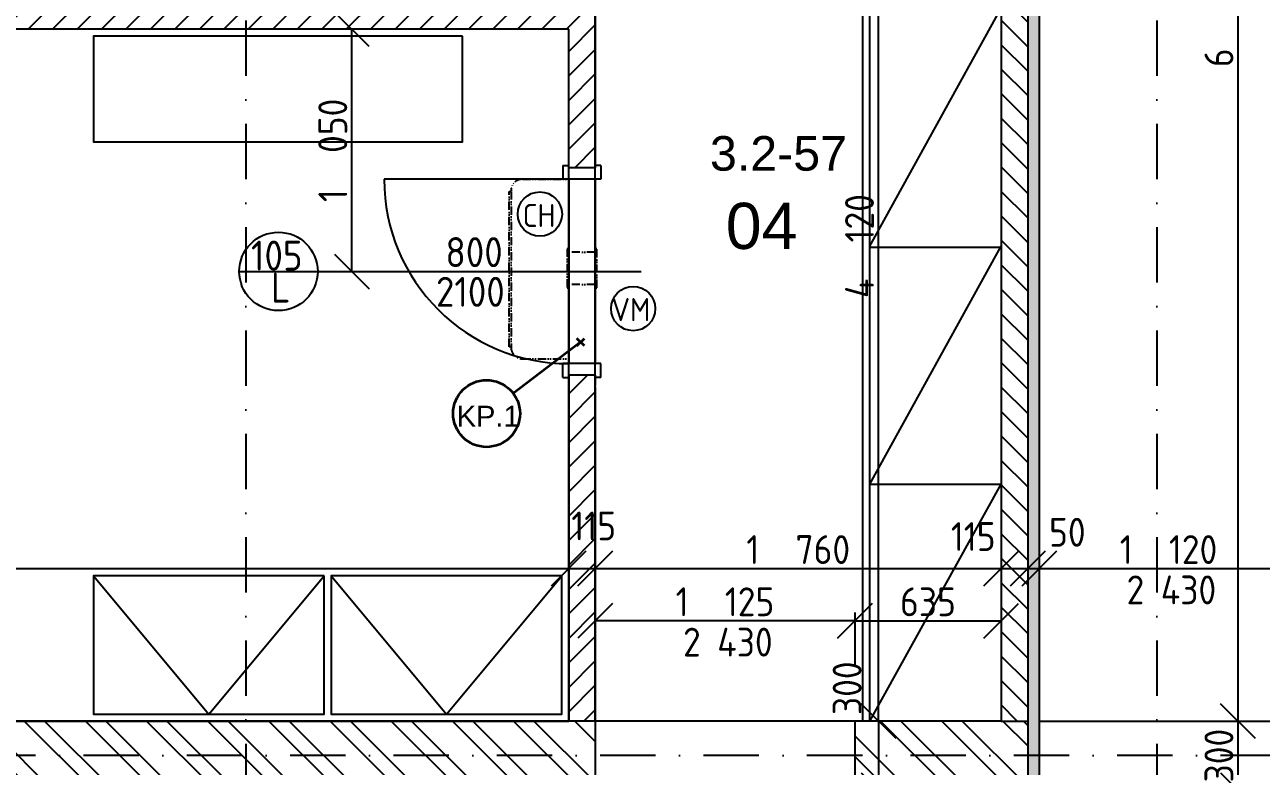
# Model space of a CAD drawing. Extents: x 4511820 to 5180432, y -1526536 to -944957.
# Drawn here: x 4984478 to 4989838, y -1149590 to -1146374 of the extents above; entities that cross this region are included whole.
import ezdxf

# ---------------------------------------------------------------- set-up
doc = ezdxf.new("R2010")
doc.units = 0
doc.header["$MEASUREMENT"] = 0
doc.linetypes.add('ACAD_ISO12W100', pattern=[22, 12, -3, 0.5, -3, 0.5, -3])
doc.linetypes.add('BODKOCIARKOVANA_3', pattern=[5.6, 3, -1.3, 0, -1.3])
doc.layers.get('0').update_dxf_attribs({"linetype": 'CONTINUOUS'})
doc.layers.get('Defpoints').update_dxf_attribs({"color": 61, "linetype": 'CONTINUOUS'})
for name, color, linetype in [('DVERE', 45, 'CONTINUOUS'), ('KÓTY', 4, 'CONTINUOUS'), ('MÚRY', 1, 'CONTINUOUS'), ('osi', 253, 'CONTINUOUS'), ('Plochy', 41, 'CONTINUOUS'), ('POPIS', 7, 'CONTINUOUS'), ('TENKÁ', 7, 'CONTINUOUS'), ('ZARIADENIE', 47, 'CONTINUOUS'), ('ZZ-chladenie', 133, 'CONTINUOUS'), ('zz-vetr', 52, 'CONTINUOUS'), ('ŠRAFY', 82, 'CONTINUOUS')]:
    doc.layers.add(name, color=color, linetype=linetype)
doc.layers.add('preklady', color=74, linetype='CONTINUOUS', lineweight=35)
doc.styles.add('ARIAL', font='arial.ttf')
doc.styles.add('STYLE1', font='isocp.shx')
doc.dimstyles.new('STANDARD-50', dxfattribs={"dimtxt": 125, "dimasz": 150, "dimexe": 10, "dimexo": 200, "dimgap": 20, "dimtad": 1, "dimdsep": 46, "dimlunit": 6, "dimtxsty": 'STYLE1', "dimblk1": 'OBLIQUE', "dimblk2": 'OBLIQUE', "dimsah": 1, "dimcen": 2.5, "dimse1": 1, "dimse2": 1, "dimadec": 0, "dimazin": 0, "dimtfac": 1, "dimtmove": 1, "dimatfit": 3, "dimldrblk": 'OBLIQUE', "dimfxl": 1, "dimtolj": 1, "dimtzin": 0, "dimarcsym": 0})
pattern_1 = [(45, (515270.5, 303822), (-53.0330086, 53.0330086), [])]
pattern_2 = [(135, (515810.9, 44482.1), (-132.5825215, -132.5825215), []), (135, (515810.9, 44570.48), (-132.5825215, -132.5825215), [])]

# ---------------------------------------------------------------- blocks, each defined once
blk = doc.blocks.new('SKRINA')
at = {"layer": 'ZARIADENIE'}
for p, q in [((4449069, -1324645.2), (4448469, -1324145.2)), ((4448469, -1325145.2), (4449069, -1324645.2))]:
    blk.add_line(p, q, dxfattribs=at)
blk.add_lwpolyline([(4448469, -1324145.2), (4448469, -1325145.2), (4449069, -1325145.2), (4449069, -1324145.2)], close=True, dxfattribs=at)
blk = doc.blocks.new('_OBLIQUE')
at = {"color": 0, "linetype": 'ByBlock'}
blk.add_line((-0.5, -0.5), (0.5, 0.5), dxfattribs=at)
blk = doc.blocks.new('*D18515')
at = {"layer": 'Defpoints', "color": 0}
for p in [(4986836, -1148733), (4980951, -1149394.2), (4986836, -1149394.2)]:
    blk.add_point(p, dxfattribs=at)
at = {"layer": 'KÓTY', "color": 0, "lineweight": -2}
blk.add_line((4980951, -1148733), (4986836, -1148733), dxfattribs=at)
at = {"layer": 'KÓTY', "color": 0, "linetype": 'ByBlock', "lineweight": -2, "xscale": 150, "yscale": 150, "zscale": 150, "rotation": 180}
blk.add_blockref('_OBLIQUE', (4980951, -1148733), dxfattribs=at)
at = {"layer": 'KÓTY', "color": 0, "linetype": 'ByBlock', "lineweight": -2, "xscale": 150, "yscale": 150, "zscale": 150}
blk.add_blockref('_OBLIQUE', (4986836, -1148733), dxfattribs=at)
at = {"layer": 'KÓTY', "color": 0, "insert": (4983893.5, -1148650.5), "char_height": 125, "attachment_point": 5, "style": 'STYLE1'}
blk.add_mtext('\\A1;5ﾠ885', dxfattribs=at)
blk = doc.blocks.new('*D18516')
at = {"layer": 'Defpoints', "color": 0}
for p in [(4985748, -1146394.2), (4985896, -1146394.2), (4985748, -1147444.2)]:
    blk.add_point(p, dxfattribs=at)
at = {"layer": 'KÓTY', "color": 0, "lineweight": -2}
blk.add_line((4985896, -1147444.2), (4985896, -1146394.2), dxfattribs=at)
at = {"layer": 'KÓTY', "color": 0, "linetype": 'ByBlock', "lineweight": -2, "xscale": 150, "yscale": 150, "zscale": 150}
for p, rotation in [((4985896, -1146394.2), 90), ((4985896, -1147444.2), 270)]:
    blk.add_blockref('_OBLIQUE', p, dxfattribs=dict(at, rotation=rotation))
at = {"layer": 'KÓTY', "color": 0, "insert": (4985813.5, -1146919.2), "char_height": 125, "attachment_point": 5, "rotation": 90, "style": 'STYLE1'}
blk.add_mtext('\\A1;1ﾠ050', dxfattribs=at)
blk = doc.blocks.new('*D18517')
at = {"layer": 'Defpoints', "color": 0}
for p in [(4986836, -1148733), (4986951, -1148733), (4986951, -1148733)]:
    blk.add_point(p, dxfattribs=at)
at = {"layer": 'KÓTY', "color": 0, "lineweight": -2}
blk.add_line((4986836, -1148733), (4986951, -1148733), dxfattribs=at)
at = {"layer": 'KÓTY', "color": 0, "linetype": 'ByBlock', "lineweight": -2, "xscale": 150, "yscale": 150, "zscale": 150, "rotation": 180}
blk.add_blockref('_OBLIQUE', (4986836, -1148733), dxfattribs=at)
at = {"layer": 'KÓTY', "color": 0, "linetype": 'ByBlock', "lineweight": -2, "xscale": 150, "yscale": 150, "zscale": 150}
blk.add_blockref('_OBLIQUE', (4986951, -1148733), dxfattribs=at)
at = {"layer": 'KÓTY', "color": 0, "insert": (4986944.3, -1148548), "char_height": 125, "attachment_point": 5, "style": 'STYLE1'}
blk.add_mtext('\\A1;115', dxfattribs=at)
blk = doc.blocks.new('*D18518')
at = {"layer": 'Defpoints', "color": 0}
for p in [(4986951, -1148733), (4988711, -1148733), (4988711, -1149394.2)]:
    blk.add_point(p, dxfattribs=at)
at = {"layer": 'KÓTY', "color": 0, "lineweight": -2}
blk.add_line((4986951, -1148733), (4988711, -1148733), dxfattribs=at)
at = {"layer": 'KÓTY', "color": 0, "linetype": 'ByBlock', "lineweight": -2, "xscale": 150, "yscale": 150, "zscale": 150, "rotation": 180}
blk.add_blockref('_OBLIQUE', (4986951, -1148733), dxfattribs=at)
at = {"layer": 'KÓTY', "color": 0, "linetype": 'ByBlock', "lineweight": -2, "xscale": 150, "yscale": 150, "zscale": 150}
blk.add_blockref('_OBLIQUE', (4988711, -1148733), dxfattribs=at)
at = {"layer": 'KÓTY', "color": 0, "insert": (4987831, -1148650.5), "char_height": 125, "attachment_point": 5, "style": 'STYLE1'}
blk.add_mtext('\\A1;1ﾠ760', dxfattribs=at)
blk = doc.blocks.new('*D18519')
at = {"layer": 'Defpoints', "color": 0}
for p in [(4988826, -1148733), (4988711, -1149394.2), (4988826, -1149394.2)]:
    blk.add_point(p, dxfattribs=at)
at = {"layer": 'KÓTY', "color": 0, "lineweight": -2}
blk.add_line((4988711, -1148733), (4988826, -1148733), dxfattribs=at)
at = {"layer": 'KÓTY', "color": 0, "linetype": 'ByBlock', "lineweight": -2, "xscale": 150, "yscale": 150, "zscale": 150, "rotation": 180}
blk.add_blockref('_OBLIQUE', (4988711, -1148733), dxfattribs=at)
at = {"layer": 'KÓTY', "color": 0, "linetype": 'ByBlock', "lineweight": -2, "xscale": 150, "yscale": 150, "zscale": 150}
blk.add_blockref('_OBLIQUE', (4988826, -1148733), dxfattribs=at)
at = {"layer": 'KÓTY', "color": 0, "insert": (4988589.5, -1148594), "char_height": 125, "attachment_point": 5, "style": 'STYLE1'}
blk.add_mtext('\\A1;115', dxfattribs=at)
blk = doc.blocks.new('*D18520')
at = {"layer": 'Defpoints', "color": 0}
for p in [(4988876, -1148733), (4988826, -1149394.2), (4988876, -1149394.2)]:
    blk.add_point(p, dxfattribs=at)
at = {"layer": 'KÓTY', "color": 0, "lineweight": -2}
blk.add_line((4988826, -1148733), (4988876, -1148733), dxfattribs=at)
at = {"layer": 'KÓTY', "color": 0, "linetype": 'ByBlock', "lineweight": -2, "xscale": 150, "yscale": 150, "zscale": 150, "rotation": 180}
blk.add_blockref('_OBLIQUE', (4988826, -1148733), dxfattribs=at)
at = {"layer": 'KÓTY', "color": 0, "linetype": 'ByBlock', "lineweight": -2, "xscale": 150, "yscale": 150, "zscale": 150}
blk.add_blockref('_OBLIQUE', (4988876, -1148733), dxfattribs=at)
at = {"layer": 'KÓTY', "color": 0, "insert": (4988997.5, -1148575.5), "char_height": 125, "attachment_point": 5, "style": 'STYLE1'}
blk.add_mtext('\\A1;50', dxfattribs=at)
blk = doc.blocks.new('*D18521')
at = {"layer": 'Defpoints', "color": 0}
for p in [(4989996, -1148733), (4988876, -1149394.2), (4989996, -1149394.2)]:
    blk.add_point(p, dxfattribs=at)
at = {"layer": 'KÓTY', "color": 0, "lineweight": -2}
blk.add_line((4988876, -1148733), (4989996, -1148733), dxfattribs=at)
at = {"layer": 'KÓTY', "color": 0, "linetype": 'ByBlock', "lineweight": -2, "xscale": 150, "yscale": 150, "zscale": 150, "rotation": 180}
blk.add_blockref('_OBLIQUE', (4988876, -1148733), dxfattribs=at)
at = {"layer": 'KÓTY', "color": 0, "linetype": 'ByBlock', "lineweight": -2, "xscale": 150, "yscale": 150, "zscale": 150}
blk.add_blockref('_OBLIQUE', (4989996, -1148733), dxfattribs=at)
at = {"layer": 'KÓTY', "color": 0, "insert": (4989436, -1148650.5), "char_height": 125, "attachment_point": 5, "style": 'STYLE1'}
blk.add_mtext('\\A1;1ﾠ120', dxfattribs=at)
blk = doc.blocks.new('*D18527')
at = {"layer": 'Defpoints', "color": 0}
for p in [(4988876, -1143274.2), (4988876, -1149394.2), (4989737, -1149394.2)]:
    blk.add_point(p, dxfattribs=at)
at = {"layer": 'KÓTY', "color": 0, "lineweight": -2}
blk.add_line((4989737, -1143274.2), (4989737, -1149394.2), dxfattribs=at)
at = {"layer": 'KÓTY', "color": 0, "linetype": 'ByBlock', "lineweight": -2, "xscale": 150, "yscale": 150, "zscale": 150}
for p, rotation in [((4989737, -1143274.2), 90), ((4989737, -1149394.2), 270)]:
    blk.add_blockref('_OBLIQUE', p, dxfattribs=dict(at, rotation=rotation))
at = {"layer": 'KÓTY', "color": 0, "insert": (4989654.5, -1146334.2), "char_height": 125, "attachment_point": 5, "rotation": 90, "style": 'STYLE1'}
blk.add_mtext('\\A1;6ﾠ120', dxfattribs=at)
blk = doc.blocks.new('*D18528')
at = {"layer": 'Defpoints', "color": 0}
for p in [(4989996, -1149394.2), (4989737, -1149694.2), (4989996, -1149694.2)]:
    blk.add_point(p, dxfattribs=at)
at = {"layer": 'KÓTY', "color": 0, "lineweight": -2}
blk.add_line((4989737, -1149394.2), (4989737, -1149694.2), dxfattribs=at)
at = {"layer": 'KÓTY', "color": 0, "linetype": 'ByBlock', "lineweight": -2, "xscale": 150, "yscale": 150, "zscale": 150}
for p, rotation in [((4989737, -1149394.2), 90), ((4989737, -1149694.2), 270)]:
    blk.add_blockref('_OBLIQUE', p, dxfattribs=dict(at, rotation=rotation))
at = {"layer": 'KÓTY', "color": 0, "insert": (4989654.5, -1149544.2), "char_height": 125, "attachment_point": 5, "rotation": 90, "style": 'STYLE1'}
blk.add_mtext('\\A1;300', dxfattribs=at)
blk = doc.blocks.new('*D18537')
at = {"layer": 'Defpoints', "color": 0}
for p in [(4986951, -1148729.7), (4988076, -1148729.7), (4986951, -1148959.5)]:
    blk.add_point(p, dxfattribs=at)
at = {"layer": 'KÓTY', "color": 0, "lineweight": -2}
blk.add_line((4988076, -1148959.5), (4986951, -1148959.5), dxfattribs=at)
at = {"layer": 'KÓTY', "color": 0, "linetype": 'ByBlock', "lineweight": -2, "xscale": 150, "yscale": 150, "zscale": 150, "rotation": 180}
blk.add_blockref('_OBLIQUE', (4986951, -1148959.5), dxfattribs=at)
at = {"layer": 'KÓTY', "color": 0, "linetype": 'ByBlock', "lineweight": -2, "xscale": 150, "yscale": 150, "zscale": 150}
blk.add_blockref('_OBLIQUE', (4988076, -1148959.5), dxfattribs=at)
at = {"layer": 'KÓTY', "color": 0, "insert": (4987513.5, -1148877), "char_height": 125, "attachment_point": 5, "style": 'STYLE1'}
blk.add_mtext('\\A1;1ﾠ125', dxfattribs=at)
blk = doc.blocks.new('*D18564')
at = {"layer": 'Defpoints', "color": 0}
for p in [(4988179, -1145274.2), (4988522.5, -1145274.2), (4988580, -1149394.2)]:
    blk.add_point(p, dxfattribs=at)
at = {"layer": 'KÓTY', "color": 0, "lineweight": -2}
blk.add_line((4988179, -1149394.2), (4988179, -1145274.2), dxfattribs=at)
at = {"layer": 'KÓTY', "color": 0, "linetype": 'ByBlock', "lineweight": -2, "xscale": 150, "yscale": 150, "zscale": 150}
for p, rotation in [((4988179, -1145274.2), 90), ((4988179, -1149394.2), 270)]:
    blk.add_blockref('_OBLIQUE', p, dxfattribs=dict(at, rotation=rotation))
at = {"layer": 'KÓTY', "color": 0, "insert": (4988096.5, -1147334.2), "char_height": 125, "attachment_point": 5, "rotation": 90, "style": 'STYLE1'}
blk.add_mtext('\\A1;4ﾠ120', dxfattribs=at)
blk = doc.blocks.new('*D18572')
at = {"layer": 'Defpoints', "color": 0}
for p in [(4987887.5, -1149394.2), (4987887.5, -1149694.2), (4988179, -1149694.2)]:
    blk.add_point(p, dxfattribs=at)
at = {"layer": 'KÓTY', "color": 0, "lineweight": -2}
blk.add_line((4988179, -1149394.2), (4988179, -1149694.2), dxfattribs=at)
at = {"layer": 'KÓTY', "color": 0, "linetype": 'ByBlock', "lineweight": -2, "xscale": 150, "yscale": 150, "zscale": 150}
for p, rotation in [((4988179, -1149394.2), 90), ((4988179, -1149694.2), 270)]:
    blk.add_blockref('_OBLIQUE', p, dxfattribs=dict(at, rotation=rotation))
at = {"layer": 'KÓTY', "color": 0, "insert": (4988043, -1149252), "char_height": 125, "attachment_point": 5, "rotation": 90, "style": 'STYLE1'}
blk.add_mtext('\\A1;300', dxfattribs=at)
blk = doc.blocks.new('chlj3')
at = {"layer": 'ZZ-chladenie', "linetype": 'ACAD_ISO12W100', "ltscale": 3}
for p, q in [((5005195.8, -1151691.8), (5005395.8, -1151691.8)), ((5005195.8, -1152470.8), (5005395.8, -1152470.8))]:
    blk.add_line(p, q, dxfattribs=at)
blk.add_lwpolyline([(5005145.8, -1152419.2), (5005138.4, -1152419.2), (5005138.4, -1151744.5), (5005145.8, -1151744.5)], close=True, dxfattribs=at)
for centre, start, end in [((5005195.8, -1151741.8), 90, 180), ((5005195.8, -1152420.8), 180, 270)]:
    blk.add_arc(centre, 50, start, end, dxfattribs=at)
blk = doc.blocks.new('*D21986')
at = {"layer": 'Defpoints', "color": 0}
for p in [(4988711, -1148959.5), (4988076, -1149394.2), (4988711, -1149394.2)]:
    blk.add_point(p, dxfattribs=at)
at = {"layer": 'KÓTY', "color": 0, "lineweight": -2}
blk.add_line((4988076, -1148959.5), (4988711, -1148959.5), dxfattribs=at)
at = {"layer": 'KÓTY', "color": 0, "linetype": 'ByBlock', "lineweight": -2, "xscale": 150, "yscale": 150, "zscale": 150, "rotation": 180}
blk.add_blockref('_OBLIQUE', (4988076, -1148959.5), dxfattribs=at)
at = {"layer": 'KÓTY', "color": 0, "linetype": 'ByBlock', "lineweight": -2, "xscale": 150, "yscale": 150, "zscale": 150}
blk.add_blockref('_OBLIQUE', (4988711, -1148959.5), dxfattribs=at)
at = {"layer": 'KÓTY', "color": 0, "insert": (4988393.5, -1148877), "char_height": 125, "attachment_point": 5, "style": 'STYLE1'}
blk.add_mtext('\\A1;635', dxfattribs=at)

msp = doc.modelspace()

# ---------------------------------------------------------------- hatches: boundary and pattern name
at = {"layer": 'ŠRAFY'}
h = msp.add_hatch(dxfattribs=at)
h.set_pattern_fill('DOTS', color=256, scale=250, angle=90)
h.set_pattern_definition([(90, (-71441.844, -23850), (-15.625, 7.8125), [0, -15.625])])
h.paths.add_polyline_path([(4988876, -1151249.191), (4988876, -1149694.191), (4988876, -1149394.191), (4988876, -1143274.191), (4988876, -1142974.191), (4988826, -1142974.191), (4988826, -1143274.191), (4988826, -1149394.191), (4988826, -1149694.191), (4988826, -1151299.191)])
at = {"layer": 'ŠRAFY', "ltscale": 0.25}
h = msp.add_hatch(dxfattribs=at)
h.set_pattern_fill('ANSI31', color=256, scale=600, angle=90, style=0)
h.set_pattern_definition([(135, (-2976355.03, 198812.926), (-53.0330086, -53.0330086), [])])
h.paths.add_polyline_path([(4988826, -1149394.191), (4988826, -1143274.191), (4988711, -1143274.191), (4988711, -1145159.191), (4988711, -1145274.191), (4988711, -1149394.191)])
h = msp.add_hatch(dxfattribs=at)
h.set_pattern_fill('ANSI31', color=256, scale=600, style=0)
h.set_pattern_definition(pattern_1)
h.paths.add_polyline_path([(4980951, -1146394.191), (4986836, -1146394.191), (4986836, -1146994.191), (4986951, -1146994.191), (4986951, -1146279.191), (4986201, -1146279.191), (4986201, -1146229.191), (4986086, -1146229.191), (4986086, -1146279.191), (4980951, -1146279.191)])
h = msp.add_hatch(dxfattribs=at)
h.set_pattern_fill('ANSI31', color=256, scale=600, style=0)
h.set_pattern_definition(pattern_1)
h.paths.add_polyline_path([(4986951, -1147894.191), (4986836, -1147894.191), (4986836, -1147904.191), (4986836, -1149394.191), (4986951, -1149394.191), (4986951, -1147939.191), (4986951, -1147904.191)])
at = {"layer": 'ŠRAFY'}
h = msp.add_hatch(dxfattribs=at)
h.set_pattern_fill('ANSI32', color=256, scale=500, angle=90)
h.set_pattern_definition(pattern_2)
h.paths.add_polyline_path([(4986836, -1149394.191), (4980951, -1149394.191), (4980951, -1149694.191), (4986951, -1149694.191), (4986951, -1149394.191)])
h = msp.add_hatch(dxfattribs=at)
h.set_pattern_fill('ANSI32', color=256, scale=500, angle=90)
h.set_pattern_definition(pattern_2)
h.paths.add_polyline_path([(4988826, -1149394.191), (4988711, -1149394.191), (4988076, -1149394.191), (4988076, -1149694.191), (4988711, -1149694.191), (4988826, -1149694.191)])

# ---------------------------------------------------------------- linework, layer by layer
at = {"layer": 'DVERE', "ltscale": 0.25}
for p, q in [((4986811, -1146984.191), (4986811, -1147044.191)), ((4986811, -1146984.191), (4986836, -1146984.191)), ((4986976, -1146984.191), (4986951, -1146984.191)), ((4986976, -1146984.191), (4986976, -1147044.191)), ((4986836, -1147044.191), (4986036, -1147044.191)), ((4986976, -1147044.191), (4986811, -1147044.191)), ((4986836, -1147044.191), (4986836, -1147844.191)), ((4986951, -1147044.191), (4986951, -1147844.191)), ((4985408, -1147444.191), (4985748, -1147444.191)), ((4985748, -1147444.191), (4987150.656, -1147444.191)), ((4986811, -1147904.191), (4986811, -1147844.191)), ((4986976, -1147844.191), (4986811, -1147844.191)), ((4986976, -1147904.191), (4986976, -1147844.191)), ((4986811, -1147904.191), (4986836, -1147904.191)), ((4986976, -1147904.191), (4986951, -1147904.191))]:
    msp.add_line(p, q, dxfattribs=at)
msp.add_circle((4985578, -1147444.191), 170, dxfattribs=at)
msp.add_arc((4986836, -1147044.191), 800, 180, 270, dxfattribs=at)
at = {"layer": 'KÓTY'}
msp.add_line((4988076, -1148923.191), (4988076, -1149153), dxfattribs=at)
at = {"layer": 'MÚRY'}
for p, q in [((4988876, -1142974.191), (4988876, -1151249.191)), ((4988711, -1145274.191), (4988711, -1149394.191)), ((4986836, -1146394.191), (4980951, -1146394.191)), ((4986836, -1147894.191), (4986836, -1149394.191)), ((4986951, -1147944.191), (4986951, -1149694.191)), ((4986836, -1149394.191), (4980951, -1149394.191)), ((4988711, -1149394.191), (4988076, -1149394.191)), ((4988076, -1149394.191), (4988076, -1149694.191))]:
    msp.add_line(p, q, dxfattribs=at)
at = {"layer": 'MÚRY', "ltscale": 0.25}
for p, q in [((4986951, -1146279.191), (4986951, -1146994.191)), ((4986836, -1146994.191), (4986836, -1146394.191)), ((4986951, -1146994.191), (4986836, -1146994.191)), ((4986951, -1147894.191), (4986836, -1147894.191)), ((4986951, -1147894.191), (4986951, -1147939.191))]:
    msp.add_line(p, q, dxfattribs=at)
at = {"layer": 'osi', "linetype": 'BODKOCIARKOVANA_3', "ltscale": 80}
for p, q in [((4985436, -1134257), (4985436, -1171774.191)), ((4989386, -1134257), (4989386, -1171774.191)), ((5041881, -1149544.191), (4978211, -1149544.191))]:
    msp.add_line(p, q, dxfattribs=at)
at = {"layer": 'Plochy'}
for points in [[(4990591, -1143274.191), (4988876, -1143274.191), (4988876, -1149394.191), (4990591, -1149394.191)], [(4986951, -1149394.191), (4986951, -1146279.191), (4986201, -1146279.191), (4986201, -1145274.191), (4988711, -1145274.191), (4988711, -1149394.191)], [(4986836, -1146394.191), (4980951, -1146394.191), (4980951, -1149394.191), (4986836, -1149394.191)]]:
    msp.add_lwpolyline(points, close=True, dxfattribs=at)
at = {"layer": 'preklady'}
for p, q in [((4986887.5, -1147751), (4986595.445, -1147972.956)), ((4986870.882, -1147767.616), (4986904.116, -1147734.382)), ((4986904.117, -1147767.617), (4986870.883, -1147734.383))]:
    msp.add_line(p, q, dxfattribs=at)
at = {"layer": 'preklady', "ltscale": 0.25}
msp.add_circle((4986480, -1148060.691), 145, dxfattribs=at)
at = {"layer": 'TENKÁ'}
for p, q in [((4988826, -1142974.191), (4988826, -1151299.191)), ((4986951, -1149394.191), (4986836, -1149394.191)), ((4988711, -1149394.191), (4988826, -1149394.191))]:
    msp.add_line(p, q, dxfattribs=at)
at = {"layer": 'TENKÁ', "linetype": 'ACAD_ISO12W100', "ltscale": 10}
for p, q in [((4988076, -1149394.191), (4986951, -1149394.191)), ((4988876, -1149394.191), (4989996, -1149394.191))]:
    msp.add_line(p, q, dxfattribs=at)
at = {"layer": 'ZARIADENIE'}
for p, q in [((4988111, -1149394.191), (4988111, -1145284.191)), ((4988141, -1149394.191), (4988141, -1145284.191)), ((4988141, -1147334.191), (4988711, -1146301.691)), ((4988141, -1148366.691), (4988711, -1147334.191)), ((4988141, -1147339.191), (4988711, -1147339.191)), ((4988141, -1148366.691), (4988711, -1148366.691)), ((4988141, -1149394.191), (4988711, -1148366.691))]:
    msp.add_line(p, q, dxfattribs=at)
at = {"layer": 'ZARIADENIE', "color": 45, "ltscale": 0.25}
msp.add_lwpolyline([(4986376, -1146424.191), (4984776, -1146424.191), (4984776, -1146881.959), (4986376, -1146881.959)], close=True, dxfattribs=at)
at = {"layer": 'ZZ-chladenie'}
msp.add_circle((4986711.11, -1147195.243), 96, dxfattribs=at)
at = {"layer": 'zz-vetr', "linetype": 'ACAD_ISO12W100', "lineweight": -2, "ltscale": 3}
for p, q in [((4986951, -1147360.566), (4986836, -1147360.566)), ((4986951, -1147500.566), (4986836, -1147500.566))]:
    msp.add_line(p, q, dxfattribs=at)
for points in [[(4986829, -1147515.566), (4986836, -1147515.566), (4986836, -1147345.566), (4986829, -1147345.566)], [(4986951, -1147515.566), (4986958, -1147515.566), (4986958, -1147345.566), (4986951, -1147345.566)]]:
    msp.add_lwpolyline(points, close=True, dxfattribs=at)
at = {"layer": 'zz-vetr'}
msp.add_circle((4987115.47, -1147605.557), 96, dxfattribs=at)

# ---------------------------------------------------------------- block references
at = {"layer": 'ZARIADENIE', "color": 2, "rotation": 270}
for p in [(6309921.191, 3299704.809), (6310951.191, 3299704.809)]:
    msp.add_blockref('SKRINA', p, dxfattribs=at)
at = {"layer": 'ZZ-chladenie'}
msp.add_blockref('chlj3', (-18559.821, 4647.579), dxfattribs=at)

# ---------------------------------------------------------------- texts
at = {"layer": 'DVERE', "style": 'STYLE1'}
for s, p in [('105', (4985458.97, -1147440.691)), ('L', (4985545.97, -1147579.328))]:
    msp.add_text(s, height=130, dxfattribs=at).set_placement(p)
at = {"layer": 'KÓTY', "char_height": 125, "attachment_point": 5, "style": 'STYLE1'}
for insert in [(4989448.498, -1148825.457), (4987525.998, -1149051.957)]:
    msp.add_mtext('\\A1;2 430', dxfattribs=dict(at, insert=insert))
at = {"layer": 'POPIS', "lineweight": 40, "ltscale": 0.25, "style": 'ARIAL'}
for s, height, p in [('3.2-57', 150, (4987448.269, -1147007.27)), ('04', 200, (4987516.938, -1147346.618))]:
    msp.add_text(s, height=height, dxfattribs=at).set_placement(p)
at = {"layer": 'preklady', "linetype": 'Continuous', "lineweight": 20, "style": 'ARIAL'}
msp.add_text('KP.1', height=90, dxfattribs=at).set_placement((4986350.736, -1148116.948))
at = {"layer": 'TENKÁ', "linetype": 'Continuous', "style": 'STYLE1'}
for s, p in [('800', (4986301.882, -1147425.608)), ('2100', (4986260.709, -1147597.716))]:
    msp.add_text(s, height=130, dxfattribs=at).set_placement(p)
at = {"layer": 'ZZ-chladenie', "style": 'STYLE1'}
msp.add_text('CH', height=100, dxfattribs=at).set_placement((4986636.482, -1147251.442))
at = {"layer": 'zz-vetr', "style": 'STYLE1'}
msp.add_text('VM', height=100, dxfattribs=at).set_placement((4987021.163, -1147659.57))

# ---------------------------------------------------------------- dimensions: what is measured, and where the dimension line sits
at = {"layer": 'KÓTY'}
for base, p1, p2, picture, middle in [((4989737, -1149394.191), (4988876, -1143274.191), (4988876, -1149394.191), '*D18527', (4989654.457, -1146334.191)), ((4988179, -1145274.191), (4988580, -1149394.191), (4988522.5, -1145274.191), '*D18564', (4988096.457, -1147334.191)), ((4985896, -1146394.191), (4985748, -1147444.191), (4985748, -1146394.191), '*D18516', (4985813.457, -1146919.191)), ((4989737, -1149694.191), (4989996, -1149394.191), (4989996, -1149694.191), '*D18528', (4989654.5, -1149544.191))]:
    dim = msp.add_linear_dim(base=base, p1=p1, p2=p2, angle=90, dimstyle='STANDARD-50', dxfattribs=at)
    dim.commit()
    dim.dimension.update_dxf_attribs({"geometry": picture, "text_midpoint": middle})
for base, p1, p2, picture, middle in [((4986951, -1148733), (4986836, -1148733), (4986951, -1148733), '*D18517', (4986944.25, -1148548)), ((4986836, -1148733), (4980951, -1149394.191), (4986836, -1149394.191), '*D18515', (4983893.5, -1148650.457)), ((4988711, -1148733), (4986951, -1148733), (4988711, -1149394.191), '*D18518', (4987831, -1148650.457)), ((4989996, -1148733), (4988876, -1149394.191), (4989996, -1149394.191), '*D18521', (4989436, -1148650.457)), ((4986951, -1148959.5), (4988076, -1148729.691), (4986951, -1148729.691), '*D18537', (4987513.5, -1148876.957))]:
    dim = msp.add_linear_dim(base=base, p1=p1, p2=p2, dimstyle='STANDARD-50', dxfattribs=at)
    dim.commit()
    dim.dimension.update_dxf_attribs({"geometry": picture, "text_midpoint": middle})
for base, p1, p2, picture, middle in [((4988826, -1148733), (4988711, -1149394.191), (4988826, -1149394.191), '*D18519', (4988589.5, -1148676.5)), ((4988876, -1148733), (4988826, -1149394.191), (4988876, -1149394.191), '*D18520', (4988997.5, -1148658))]:
    dim = msp.add_linear_dim(base=base, p1=p1, p2=p2, dimstyle='STANDARD-50', dxfattribs=at)
    dim.commit()
    dim.dimension.update_dxf_attribs({"geometry": picture, "text_midpoint": middle, "dimtype": 160})
dim = msp.add_linear_dim(base=(4988711, -1148959.5), p1=(4988076, -1149394.191), p2=(4988711, -1149394.191), dimstyle='STANDARD-50', override={"dimtxsty": 'STYLE1', "dimldrblk": 'OBLIQUE'}, dxfattribs=at)
dim.commit()
dim.dimension.update_dxf_attribs({"geometry": '*D21986', "text_midpoint": (4988393.5, -1148877)})
dim = msp.add_linear_dim(base=(4988179, -1149694.191), p1=(4987887.5, -1149394.191), p2=(4987887.5, -1149694.191), angle=90, dimstyle='STANDARD-50', dxfattribs=at)
dim.commit()
dim.dimension.update_dxf_attribs({"geometry": '*D18572', "text_midpoint": (4988125.5, -1149252), "dimtype": 160})

doc.saveas('drawing.dxf')
